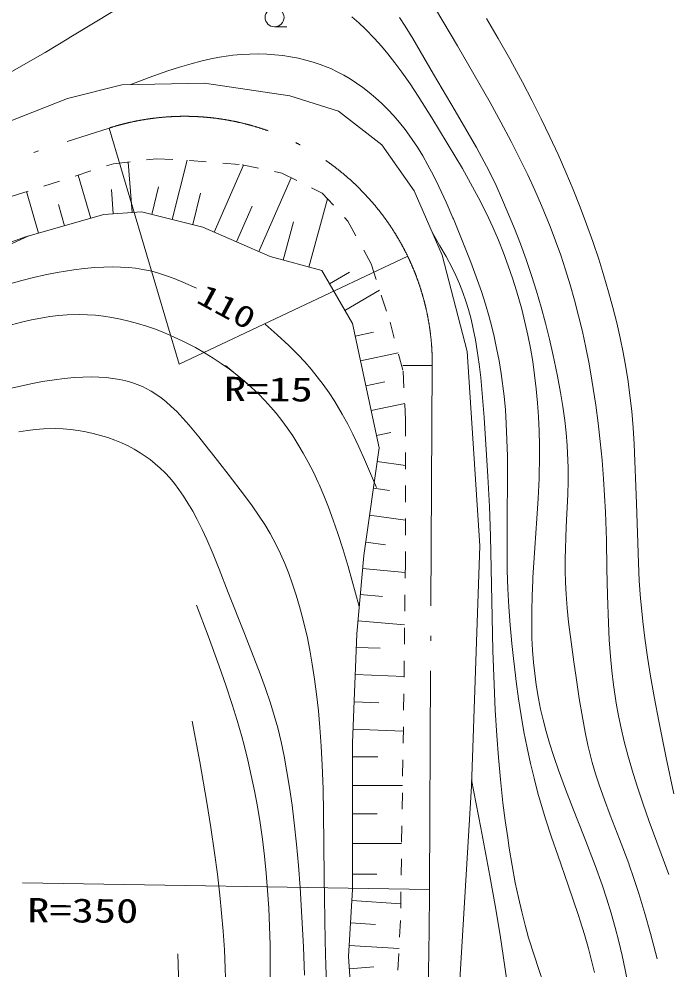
# Model space of a CAD drawing. Units: millimetres, scale not verified. Extents: x 40000 to 680000, y 20000 to 380000.
# Drawn here: x 456468 to 496131, y 256556 to 314182 of the extents above; entities that cross this region are included whole.
import ezdxf
from ezdxf.enums import TextEntityAlignment as Align

# ---------------------------------------------------------------- set-up
doc = ezdxf.new("R2010")
doc.units = ezdxf.units.MM
doc.header["$LTSCALE"] = 1000
doc.linetypes.add('USER1', pattern=[18.5, 14.557377, -1.819672, 0.303279, -1.819672])
doc.linetypes.add('USER3', pattern=[2, 1, -1])
doc.layers.add('M-BGD', color=7, linetype='Continuous', lineweight=13)
doc.layers.add('M-BMK-LINE', color=2, linetype='Continuous', lineweight=13)
doc.styles.add('ＭＳ ゴシック', font='')
doc.styles.get('ＭＳ ゴシック').set_extended_font_data('MS Gothic')

msp = doc.modelspace()

# ---------------------------------------------------------------- linework, layer by layer
at = {"layer": 'M-BGD'}
for p, q in [((471942, 313709), (472689, 313709)), ((459396, 309356), (462698, 310203)), ((462698, 310203), (467694, 310287)), ((467694, 310287), (472858, 309525)), ((467694, 310287), (472858, 309525)), ((472858, 309525), (475822, 308594)), ((472858, 309525), (475822, 308594)), ((448644, 305123), (459396, 309356)), ((475822, 308594), (478446, 306562)), ((478446, 306562), (480394, 303768)), ((463313, 302456), (463086, 305516)), ((465747, 302033), (466643, 305620)), ((468286, 301271), (470062, 305330)), ((460808, 302103), (460058, 304728)), ((470996, 300085), (472953, 304559)), ((457646, 301200), (456925, 303726)), ((462170, 302371), (462060, 303852)), ((464505, 302343), (464923, 304015)), ((480394, 303768), (482087, 299873)), ((480394, 303768), (482087, 299873)), ((466988, 301722), (467463, 303620)), ((474023, 299154), (475141, 303289)), ((459227, 301652), (458859, 302939)), ((469641, 300678), (470590, 302848)), ((461598, 302329), (456856, 300974)), ((463884, 302498), (461598, 302329)), ((467609, 301567), (463884, 302498)), ((471673, 299789), (467609, 301567)), ((472456, 299577), (473080, 301883)), ((456856, 300974), (450676, 298773)), ((474806, 298942), (471673, 299789)), ((482087, 299873), (483611, 294031)), ((482087, 299873), (483611, 294031)), ((476668, 295725), (474806, 298942)), ((475272, 298138), (476480, 298837)), ((476203, 296529), (478308, 297748)), ((478277, 288189), (476668, 295725)), ((476829, 294971), (477930, 295207)), ((477151, 293464), (479433, 293951)), ((483611, 294031), (484373, 282263)), ((483611, 294031), (484373, 282263)), ((468964, 293185), (470488, 291915)), ((479716, 293185), (481494, 293185)), ((477473, 291957), (478612, 292200)), ((477794, 290450), (479826, 290884)), ((478116, 288943), (478994, 289130)), ((477346, 281670), (478277, 288189)), ((478161, 287374), (479870, 287130)), ((477928, 285744), (478898, 285606)), ((477695, 284115), (479866, 283805)), ((477463, 282485), (478664, 282313)), ((484373, 282263), (483865, 267700)), ((476922, 276929), (477346, 281670)), ((477275, 280880), (479856, 280649)), ((477134, 279300), (478486, 279179)), ((476993, 277719), (479819, 277466)), ((476668, 270325), (476922, 276929)), ((476890, 276104), (478346, 276048)), ((476827, 274453), (479783, 274339)), ((476763, 272802), (478263, 272744)), ((476700, 271151), (479737, 271034)), ((476668, 270325), (476668, 268716)), ((476668, 265160), (476668, 270325)), ((476668, 269464), (478191, 269464)), ((476668, 268716), (476668, 267107)), ((476668, 267743), (479689, 267743)), ((483865, 267700), (481494, 228076)), ((476668, 266599), (476668, 265160)), ((476668, 266021), (478166, 266021)), ((476668, 261435), (476668, 265160)), ((476668, 264229), (479638, 264229)), ((476668, 262366), (478139, 262366)), ((476668, 262197), (476668, 261435)), ((476414, 257371), (476668, 261435)), ((476626, 260758), (479584, 260573)), ((476541, 259403), (478047, 259309)), ((476456, 258048), (479484, 257859)), ((477261, 245602), (476414, 257371)), ((476467, 256635), (477950, 256742))]:
    msp.add_line(p, q, dxfattribs=at)
at = {"layer": 'M-BGD', "linetype": 'USER3'}
for p, q in [((462197, 305412), (464786, 305715)), ((464786, 305715), (466813, 305612)), ((466813, 305612), (469987, 305346)), ((454155, 302840), (462197, 305412)), ((469987, 305346), (472390, 304838)), ((472390, 304838), (474829, 303631)), ((474829, 303631), (476385, 301924)), ((476385, 301924), (477795, 299342)), ((477795, 299342), (478934, 295804)), ((478934, 295804), (479733, 292836)), ((479733, 292836), (479873, 289913)), ((479873, 289913), (479864, 281292)), ((479864, 281292), (479771, 273294)), ((479771, 273294), (479569, 259545)), ((479569, 259545), (479147, 251226))]:
    msp.add_line(p, q, dxfattribs=at)
at = {"layer": 'M-BGD'}
for points in [[(479083, 319210), (483021, 312548), (484014, 310842), (484995, 309117), (485642, 307941), (486271, 306756), (486785, 305749), (487280, 304734), (487705, 303818), (488116, 302886), (488639, 301610), (488965, 300750), (489275, 299873), (489570, 298980), (489849, 298070), (490112, 297145), (490358, 296204), (490587, 295248), (490798, 294278), (490992, 293294), (491165, 292307), (491394, 290792), (491541, 289691), (491669, 288588), (491780, 287454), (491871, 286318), (491984, 284299), (492038, 282594), (492071, 280887), (492105, 279240), (492158, 277598), (492210, 276570), (492282, 275545), (492361, 274693), (492460, 273845), (492628, 272716), (492766, 271965), (492926, 271208), (493119, 270396), (493334, 269577), (493596, 268667), (493880, 267750), (494244, 266656), (494630, 265556), (495830, 262343)], [(451983, 308710), (454294, 310002), (456606, 311317), (458045, 312157), (459493, 313027), (459510, 313037), (460874, 313874), (462258, 314700)], [(476616, 314319), (477038, 313952), (477445, 313570), (477999, 313008), (478410, 312546), (478803, 312074), (479229, 311529), (479644, 310966), (480146, 310246), (480636, 309506), (481468, 308202), (482402, 306664), (483319, 305116), (483815, 304241), (484293, 303356), (484798, 302360), (485156, 301577), (485499, 300777), (485809, 300006), (486100, 299228), (486358, 298482), (486600, 297719), (486916, 296594), (487109, 295815), (487281, 295032), (487437, 294235), (487574, 293424), (487692, 292600), (487791, 291773), (487871, 290933), (487931, 290082), (487972, 289219), (487993, 288356), (487994, 287483), (487975, 286601), (487965, 286331), (487906, 285121), (487828, 283914), (487700, 282131), (487591, 280334), (487583, 280164), (487540, 279229), (487516, 278294), (487515, 277479), (487533, 276656), (487569, 275926), (487625, 275188), (487696, 274513), (487786, 273842), (487929, 273010), (488056, 272369), (488206, 271722), (488391, 271013), (488597, 270308), (488860, 269484), (489143, 268665), (489568, 267510), (490015, 266359), (490699, 264628), (491366, 262887), (491783, 261709), (492067, 260857), (492335, 259989), (492577, 259135), (492800, 258277), (493001, 257425), (493182, 256570), (493339, 255731)], [(479512, 314273), (479860, 313746), (480321, 313001), (480767, 312243), (481567, 310848), (482882, 308626), (484175, 306401), (484945, 304959), (485357, 304094), (485756, 303212), (486473, 301497), (486834, 300553), (487175, 299603), (487498, 298645), (487801, 297682), (488083, 296721), (488347, 295746), (488590, 294775), (488813, 293798), (488876, 293505), (489077, 292531), (489260, 291544), (489397, 290703), (489514, 289859), (489599, 289104), (489665, 288337), (489725, 286990), (489725, 286181), (489704, 285371), (489612, 283403), (489540, 281425), (489538, 280756), (489557, 280038), (489595, 279321), (489663, 278475), (489751, 277630), (489901, 276438), (490073, 275237), (490217, 274275), (490399, 273014), (490602, 271749), (490747, 270962), (490912, 270181), (491178, 269119), (491375, 268450), (491595, 267777), (491919, 266864), (492267, 265947), (492839, 264482), (493392, 263010), (493399, 262991), (493707, 262093), (493997, 261189), (494357, 259983), (494701, 258761), (495114, 257237)], [(496131, 267223), (495662, 269421), (495212, 271631), (494952, 272998), (494712, 274367), (494531, 275512), (494370, 276659), (494246, 277680), (494142, 278703), (494110, 279071), (494032, 280146), (493973, 281234), (493859, 284826), (493724, 288415), (493658, 289412), (493571, 290417), (493468, 291360), (493352, 292221), (493216, 293080), (493056, 293966), (492873, 294858), (492665, 295776), (492434, 296700), (492174, 297658), (491891, 298621), (491575, 299626), (491237, 300634), (491210, 300710), (490839, 301748), (490445, 302789), (490022, 303849), (489581, 304902), (489109, 305974), (488615, 307047), (488090, 308138), (487543, 309229), (486960, 310347), (486354, 311463), (486184, 311769), (485488, 312994), (484775, 314208)], [(463235, 310212), (464357, 310632), (465483, 311033), (466178, 311260), (466888, 311471), (467477, 311626), (468081, 311764), (468611, 311865), (469156, 311949), (469425, 311982), (469937, 312030), (470451, 312057), (470958, 312064), (471465, 312051), (471951, 312019), (472444, 311966), (472915, 311895), (473392, 311803), (473843, 311695), (474289, 311568), (474708, 311427), (475130, 311265), (475342, 311174), (475742, 310986), (476132, 310779), (476522, 310550), (476911, 310298), (477297, 310024), (477680, 309727), (478059, 309407), (478433, 309064), (478800, 308700), (479159, 308314), (479510, 307907), (479845, 307489), (479949, 307352), (480277, 306891), (480592, 306412), (480915, 305882), (481226, 305334), (481565, 304690), (481892, 304028), (482327, 303085), (482744, 302133), (482772, 302068), (483308, 300762), (483826, 299447), (484156, 298559), (484466, 297665), (484709, 296908), (484933, 296144), (485017, 295837), (485213, 295040), (485390, 294239), (485539, 293474), (485669, 292696), (485848, 291320), (485922, 290495), (485976, 289668), (486017, 288680), (486040, 287682), (486045, 285992), (486029, 284300), (486021, 281856), (486039, 280756), (486077, 279657), (486135, 278560), (486213, 277454), (486312, 276350), (486431, 275248), (486448, 275099), (486571, 274045), (486714, 272984), (486869, 271984), (487045, 270979), (487232, 270026), (487439, 269077), (487656, 268173), (487893, 267273), (488354, 265720), (488712, 264610), (489089, 263507), (489727, 261690), (490351, 259852), (490453, 259537), (490714, 258700), (490959, 257848), (491144, 257137), (491311, 256412)], [(413687, 283037), (415791, 283483), (417899, 283950), (419192, 284256), (420480, 284582), (422469, 285137), (423490, 285452), (424515, 285790), (425581, 286163), (426641, 286555), (427760, 286991), (428871, 287445), (430050, 287950), (431229, 288477), (433195, 289400), (434685, 290134), (436174, 290890), (442498, 294173), (444283, 295069), (446078, 295948), (448251, 296987), (450442, 298012), (457065, 301034)], [(488547, 254815), (487949, 256591), (487369, 258374), (487331, 258499), (487111, 259281), (486909, 260077), (486708, 260953), (486524, 261843), (486333, 262884), (486159, 263937), (486064, 264559), (485908, 265618), (485771, 266688), (485618, 268100), (485500, 269424), (485401, 270760), (485308, 272306), (485236, 273853), (485165, 275892), (485114, 277942), (485022, 282837), (484951, 284647), (484860, 286457), (484631, 290037), (484540, 291248), (484428, 292469), (484335, 293273), (484222, 294082), (484110, 294745), (483977, 295413), (483841, 295996), (483686, 296572), (483526, 297094), (483346, 297609), (483143, 298126), (482918, 298635), (482674, 299136), (482329, 299791), (481960, 300446), (481483, 301263)], [(455916, 298133), (456629, 298334), (457349, 298516), (458055, 298674), (458777, 298815), (459786, 298977), (460421, 299057), (461059, 299117), (461595, 299149), (462140, 299162), (462623, 299153), (463102, 299124), (463529, 299079), (463961, 299013), (464504, 298898), (464915, 298785), (465331, 298649), (465864, 298450), (466392, 298230), (467211, 297866)], [(456020, 295652), (456624, 295811), (457230, 295951), (457781, 296058), (458343, 296147), (458859, 296209), (459385, 296251), (460124, 296274), (460610, 296261), (461095, 296227), (461591, 296172), (462094, 296096), (462606, 295998), (463126, 295878), (463652, 295736), (464185, 295570), (464731, 295379), (465273, 295168), (465826, 294931), (466382, 294670), (467153, 294271), (467693, 293962), (468220, 293637), (468717, 293307), (469210, 292956), (469674, 292601), (470123, 292232), (470552, 291854), (470965, 291462), (471350, 291070), (471727, 290658), (472031, 290301), (472379, 289863), (472710, 289413), (473044, 288925), (473361, 288427), (473682, 287882), (473985, 287327), (474295, 286719), (474586, 286102), (474639, 285983), (474933, 285302), (475211, 284605), (475502, 283817), (475778, 283013), (476094, 282022), (476394, 281015), (477070, 278582)], [(471367, 295695), (472093, 295054), (472805, 294398), (473378, 293829), (473773, 293404), (474154, 292965), (474526, 292505), (474889, 292025), (475241, 291525), (475583, 291005), (476047, 290232), (476374, 289636), (476683, 289031), (477048, 288264), (477395, 287488), (478108, 285800)], [(455649, 291740), (457174, 292080), (457888, 292214), (458609, 292327), (459206, 292403), (459802, 292458), (460323, 292486), (460839, 292495), (461298, 292483), (461751, 292451), (462158, 292403), (462567, 292335), (462929, 292254), (463294, 292152), (463622, 292040), (463951, 291906), (464176, 291800), (464469, 291638), (464761, 291454), (465068, 291235), (465366, 290998), (465691, 290710), (466015, 290398), (466391, 290002), (466757, 289587), (467357, 288859), (467950, 288106), (468117, 287894), (469143, 286594), (470131, 285310), (470581, 284692), (471012, 284066), (471347, 283545), (471670, 283007), (472041, 282325), (472306, 281766), (472557, 281188), (472801, 280574), (473030, 279944), (473253, 279268), (473457, 278586), (473658, 277840), (473842, 277080), (473910, 276777), (474080, 275931), (474229, 275083), (474368, 274174), (474487, 273263), (474597, 272261), (474686, 271256), (474766, 270110), (474827, 268962), (474879, 267533), (474911, 266091), (474946, 262210), (475001, 258329), (475056, 256788), (475114, 255416)], [(456462, 289174), (456985, 289255), (457461, 289310), (457951, 289347), (458675, 289360), (459131, 289342), (459589, 289304), (460046, 289246), (460512, 289166), (460963, 289068), (461410, 288951), (461841, 288817), (462273, 288660), (462678, 288493), (463072, 288308), (463446, 288111), (463808, 287898), (464413, 287482), (464719, 287236), (465017, 286969), (465309, 286681), (465593, 286372), (465875, 286034), (466150, 285675), (466432, 285269), (466700, 284849), (466984, 284363), (467253, 283863), (467552, 283258), (467836, 282640), (468215, 281752), (468581, 280843), (469131, 279439), (470129, 276936), (471079, 274501), (471400, 273613), (471701, 272720), (472144, 271236), (472342, 270379), (472522, 269508), (472696, 268565), (472852, 267608), (473004, 266539), (473136, 265466), (473272, 264182), (473388, 262894), (473492, 261564), (473603, 259761), (473694, 257958), (473760, 256247)], [(467221, 278660), (467917, 276813), (468594, 274960), (468994, 273808), (469376, 272650), (469676, 271676), (469957, 270697), (470097, 270177), (470326, 269266), (470534, 268350), (470728, 267410), (470903, 266455), (471063, 265477), (471204, 264484), (471329, 263459), (471435, 262430), (471523, 261369), (471592, 260296), (471642, 259191), (471673, 258076), (471684, 256920), (471675, 255765)], [(466962, 271634), (467411, 269169), (467840, 266701), (468085, 265180), (468312, 263648), (468482, 262371), (468631, 261092), (468832, 258907), (468906, 257783), (468959, 256656), (468996, 255449), (469012, 254240), (469009, 252921), (468986, 251600), (468939, 250129), (468871, 248647), (468769, 246895), (468646, 245134), (468391, 241994), (468093, 238694), (467775, 235390), (467129, 229010)], [(483878, 268074), (484443, 265170), (484988, 262262), (485307, 260462), (485605, 258657), (485989, 256066), (486162, 254737), (486314, 253404), (486430, 252229), (486526, 251042), (486594, 249964), (486642, 248886), (486668, 247817), (486671, 246758), (486655, 245690), (486614, 244443), (486552, 243196), (486473, 241920), (486288, 239468), (486083, 237020), (485922, 235068), (485727, 232409), (485550, 229738), (485427, 227785)], [(466094, 257537), (466164, 254883), (466213, 252229), (466225, 250599), (466216, 248960), (466190, 247602), (466144, 246235), (466025, 244094), (465929, 242882), (465812, 241661), (465661, 240313), (465490, 238966), (465269, 237402), (465027, 235831), (464678, 233727), (464307, 231616), (463875, 229228)]]:
    msp.add_lwpolyline(points, dxfattribs=at)
msp.add_circle((471942, 314282), 574, dxfattribs=at)
at = {"layer": 'M-BMK-LINE', "linetype": 'USER1'}
for p, q in [((441786, 301059), (461936, 307578)), ((481494, 293185), (481325, 261435))]:
    msp.add_line(p, q, dxfattribs=at)
at = {"layer": 'M-BMK-LINE'}
for p, q in [((461936, 307578), (466170, 293269)), ((466170, 293269), (480018, 299811)), ((481325, 261435), (456672, 261843))]:
    msp.add_line(p, q, dxfattribs=at)
at = {"layer": 'M-BMK-LINE', "linetype": 'USER1'}
for centre, radius, start, end in [((466494, 293287), 15000, 359.60883, 107.69153), ((131330, 263218), 350000, 354.37682, 359.70809)]:
    msp.add_arc(centre, radius, start, end, dxfattribs=at)

# ---------------------------------------------------------------- texts
at = {"layer": 'M-BGD', "style": 'ＭＳ ゴシック', "width": 1.35}
for s, height, rotation, p in [('110', 1320, 331.5, (466945, 296691)), ('R=15', 1466, 359.6, (468870, 290599)), ('R=350', 1466, 359.6, (456953, 259015))]:
    msp.add_text(s, height=height, rotation=rotation, dxfattribs=at).set_placement(p, align=Align.BOTTOM_LEFT)

doc.saveas('drawing.dxf')
